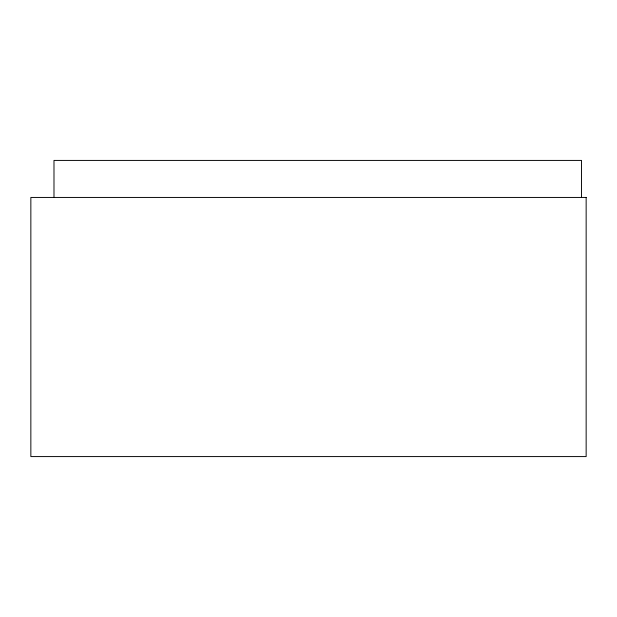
<?xml version="1.0" encoding="UTF-8"?>
<svg xmlns="http://www.w3.org/2000/svg" width="617" height="617" viewBox="0 0 617 617"><rect width="100%" height="100%" fill="white"/><g stroke="black" fill="none" stroke-linecap="round" stroke-linejoin="round"><path stroke-width="0.93" d="M581.523 197.44L581.523 160.42L53.987 160.42L53.987 197.44M586.15 197.44L30.85 197.44L30.85 456.58L586.15 456.58L586.15 197.44"/></g></svg>
